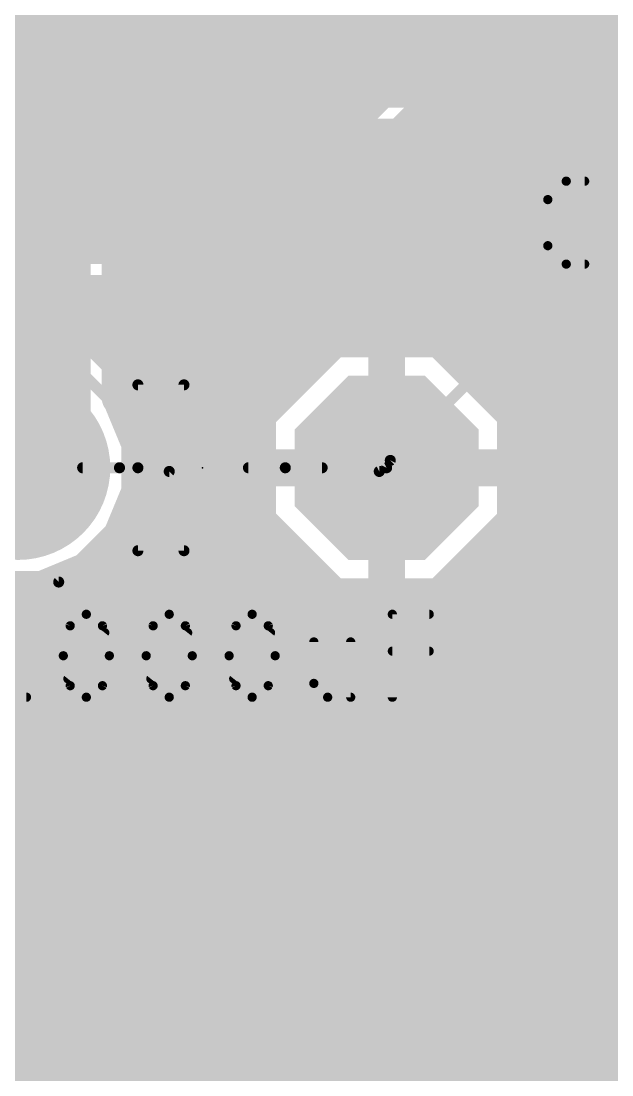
# Model space of a CAD drawing. Extents: x -50 to 50, y 0 to 88.
# Drawn here: x -2.5 to 5.65, y 50.05 to 64.58 of the extents above; entities that cross this region are included whole.
import ezdxf

# ---------------------------------------------------------------- set-up
doc = ezdxf.new("R2010")
doc.units = 0
for name, color, linetype in [('1', 12, 'CONTINUOUS'), ('16', 132, 'CONTINUOUS'), ('17', 110, 'CONTINUOUS'), ('21', 253, 'CONTINUOUS'), ('23', 53, 'CONTINUOUS'), ('25', 253, 'CONTINUOUS'), ('27', 253, 'CONTINUOUS'), ('51', 253, 'CONTINUOUS')]:
    doc.layers.add(name, color=color, linetype=linetype)

# ---------------------------------------------------------------- blocks, each defined once
blk = doc.blocks.new('RECT')
blk.add_solid([(-0.5, -0.5), (0.5, -0.5), (-0.5, 0.5), (0.5, 0.5)])
blk = doc.blocks.new('ROUNDP')
at = {"const_width": 0.5}
blk.add_lwpolyline([(0, -0.25, 1), (0, 0.25, 1), (0, -0.25)], format="xyb", dxfattribs=at)
blk = doc.blocks.new('OCTAGONP')
at = {"const_width": 0.5}
blk.add_lwpolyline([(-0.25, -0.1036), (-0.25, 0.1036), (-0.1036, 0.25), (0.1036, 0.25), (0.25, 0.1036), (0.25, -0.1036), (0.1036, -0.25), (-0.1036, -0.25), (-0.25, -0.1036), (-0.25, 0.1036)], dxfattribs=at)

msp = doc.modelspace()

# ---------------------------------------------------------------- linework, layer by layer
at = {"layer": '1'}
for points, const_width in [([(6.35, 68.58), (1.27, 63.5)], 2), ([(2.4589, 62.7056), (7.1444, 67.3911)], 0.5), ([(2.5908, 58.5216), (8.8392, 64.77)], 0.1524), ([(4.2533, 64.5), (18.8762, 64.5)], 0.5), ([(-2.54, 63.5), (-12.7, 63.5)], 2), ([(1.27, 63.5), (-2.54, 63.5)], 2), ([(-2.54, 58.42), (-2.54, 63.5)], 2), ([(3.7533, 64), (18.8762, 64)], 0.5), ([(3.2533, 63.5), (18.8762, 63.5)], 0.5), ([(2.7533, 63), (18.8762, 63)], 0.5), ([(2.0644, 62.3111), (2.4589, 62.7056)], 0.5), ([(2.4589, 62.7056), (2.4589, 62.7056)], 0.5), ([(2.2533, 62.5), (18.8762, 62.5)], 0.5), ([(1.549, 62.0976), (2.0644, 62.3111)], 0.5), ([(-1.1376, 59.3827), (-1.1376, 62.0976)], 0.5), ([(-1.1376, 62.0976), (1.549, 62.0976)], 0.5), ([(-1.1376, 62), (10.4867, 62)], 0.5), ([(-1.1376, 61.5), (10.1357, 61.5)], 0.5), ([(-1.1376, 61), (10.0276, 61)], 0.5), ([(-1.1376, 60.5), (10.0276, 60.5)], 0.5), ([(1.8052, 60.194), (0.766, 59.1548)], 0.5), ([(2.536, 60.194), (1.8052, 60.194)], 0.5), ([(2.536, 58.424), (2.536, 60.194)], 0.5), ([(2.544, 60.194), (2.544, 58.424)], 0.5), ([(3.2748, 60.194), (2.544, 60.194)], 0.5), ([(4.314, 59.1548), (3.2748, 60.194)], 0.5), ([(-1.1376, 60), (1.6112, 60)], 0.5), ([(2.536, 60), (2.544, 60)], 0.5), ([(3.4688, 60), (10.0276, 60)], 0.5), ([(-1.1376, 59.5), (1.1112, 59.5)], 0.5), ([(2.536, 59.5), (2.544, 59.5)], 0.5), ([(3.9688, 59.5), (10.0276, 59.5)], 0.5), ([(-1.1222, 59.3673), (-1.1376, 59.3827)], 0.5), ([(-0.8676, 58.7527), (-1.1222, 59.3673)], 0.5), ([(0.766, 59.1548), (0.766, 58.424)], 0.5), ([(4.314, 58.424), (4.314, 59.1548)], 0.5), ([(-0.9701, 59), (0.766, 59)], 0.5), ([(2.536, 59), (2.544, 59)], 0.5), ([(4.314, 59), (10.1979, 59)], 0.5), ([(-0.8676, 58.0873), (-0.8676, 58.7527)], 0.5), ([(-0.8676, 58.5), (0.766, 58.5)], 0.5), ([(2.536, 58.5), (2.544, 58.5)], 0.5), ([(4.314, 58.5), (10.6367, 58.5)], 0.5), ([(0.766, 58.424), (2.536, 58.424)], 0.5), ([(2.536, 58.416), (0.766, 58.416)], 0.5), ([(0.766, 58.416), (0.766, 57.6852)], 0.5), ([(2.544, 58.424), (2.536, 58.424)], 0.5), ([(2.536, 58.424), (2.536, 58.416)], 0.5), ([(2.536, 56.646), (2.536, 58.416)], 0.5), ([(2.536, 58.416), (2.544, 58.416)], 0.5), ([(2.544, 58.416), (2.544, 58.424)], 0.5), ([(2.544, 58.424), (4.314, 58.424)], 0.5), ([(2.544, 58.416), (2.544, 56.646)], 0.5), ([(4.314, 58.416), (2.544, 58.416)], 0.5), ([(2.5908, 58.5216), (2.54, 58.42)], 0.1524), ([(4.314, 57.6852), (4.314, 58.416)], 0.5), ([(-1.9812, 56.8452), (-0.4572, 58.3692)], 0.1524), ([(-0.4572, 58.3692), (2.4384, 58.3692)], 0.1524), ([(2.4384, 58.3692), (2.54, 58.42)], 0.1524), ([(-1.1222, 57.4727), (-0.8676, 58.0873)], 0.5), ([(-0.9038, 58), (0.766, 58)], 0.5), ([(2.536, 58), (2.544, 58)], 0.5), ([(4.314, 58), (10.2967, 58)], 0.5), ([(0.766, 57.6852), (1.8052, 56.646)], 0.5), ([(3.2748, 56.646), (4.314, 57.6852)], 0.5), ([(-1.5927, 57.0022), (-1.1222, 57.4727)], 0.5), ([(-1.1109, 57.5), (0.9512, 57.5)], 0.5), ([(2.536, 57.5), (2.544, 57.5)], 0.5), ([(4.1288, 57.5), (10.0799, 57.5)], 0.5), ([(-2.2073, 56.7476), (-1.5927, 57.0022)], 0.5), ([(-1.598, 57), (1.4512, 57)], 0.5), ([(2.536, 57), (2.544, 57)], 0.5), ([(3.6288, 57), (10.0666, 57)], 0.5), ([(-2.8727, 56.7476), (-2.2073, 56.7476)], 0.5), ([(-11.43, 56.8452), (-1.9812, 56.8452)], 0.1524), ([(1.8052, 56.646), (2.536, 56.646)], 0.5), ([(2.544, 56.646), (3.2748, 56.646)], 0.5), ([(-16.3776, 56.5), (10.0666, 56.5)], 0.5), ([(-16.3776, 56), (10.0666, 56)], 0.5), ([(-16.3776, 55.5), (10.0666, 55.5)], 0.5), ([(-16.3776, 55), (10.0666, 55)], 0.5), ([(-16.3776, 54.5), (10.0666, 54.5)], 0.5), ([(-16.3776, 54), (10.0666, 54)], 0.5), ([(-16.3776, 53.5), (10.0666, 53.5)], 0.5), ([(-16.3776, 53), (10.0666, 53)], 0.5), ([(-16.3776, 52.5), (10.0666, 52.5)], 0.5), ([(-16.3776, 52), (10.0666, 52)], 0.5), ([(-16.3776, 51.5), (10.0666, 51.5)], 0.5), ([(-16.3776, 51), (10.0666, 51)], 0.5), ([(-16.3776, 50.5), (10.0666, 50.5)], 0.5), ([(-16.3776, 50), (10.0666, 50)], 0.5)]:
    msp.add_lwpolyline(points, dxfattribs=dict(at, const_width=const_width))
for points, const_width in [([(4.2533, 64.625, 1), (4.2533, 64.375)], 0.25), ([(-2.54, 64, 1), (-2.54, 63)], 1), ([(-2.04, 63.5, 1), (-3.04, 63.5)], 1), ([(-2.54, 63, 1), (-2.54, 64)], 1), ([(1.27, 63, 1), (1.27, 64)], 1), ([(0.9164, 63.8536, 1), (1.6236, 63.1464)], 1), ([(3.7533, 64.125, 1), (3.7533, 63.875)], 0.25), ([(3.2533, 63.625, 1), (3.2533, 63.375)], 0.25), ([(2.7533, 63.125, 1), (2.7533, 62.875)], 0.25), ([(2.5839, 62.7056, 1), (2.3339, 62.7056)], 0.25), ([(2.3705, 62.794, 1), (2.5473, 62.6172)], 0.25), ([(2.5473, 62.6172, 1), (2.3705, 62.794)], 0.25), ([(2.2533, 62.625, 1), (2.2533, 62.375)], 0.25), ([(2.3339, 62.7056, 1), (2.5839, 62.7056)], 0.25), ([(1.976, 62.3995, 1), (2.1528, 62.2227)], 0.25), ([(2.1122, 62.1956, 1), (2.0166, 62.4266)], 0.25), ([(-1.0126, 62.0976, 1), (-1.2626, 62.0976)], 0.25), ([(-1.1376, 62.2226, 1), (-1.1376, 61.9726)], 0.25), ([(1.5011, 62.2131, 1), (1.5968, 61.9821)], 0.25), ([(1.549, 61.9726, 1), (1.549, 62.2226)], 0.25), ([(-1.1376, 62.125, 1), (-1.1376, 61.875)], 0.25), ([(-1.1376, 61.625, 1), (-1.1376, 61.375)], 0.25), ([(-1.1376, 61.125, 1), (-1.1376, 60.875)], 0.25), ([(-1.1376, 60.625, 1), (-1.1376, 60.375)], 0.25), ([(1.8052, 60.319, 1), (1.8052, 60.069)], 0.25), ([(1.8936, 60.1056, 1), (1.7168, 60.2824)], 0.25), ([(2.661, 60.194, 1), (2.411, 60.194)], 0.25), ([(2.669, 60.194, 1), (2.419, 60.194)], 0.25), ([(2.544, 60.319, 1), (2.544, 60.069)], 0.25), ([(2.536, 60.069, 1), (2.536, 60.319)], 0.25), ([(3.3632, 60.2824, 1), (3.1864, 60.1056)], 0.25), ([(3.2748, 60.069, 1), (3.2748, 60.319)], 0.25), ([(-1.1376, 60.125, 1), (-1.1376, 59.875)], 0.25), ([(1.6112, 59.875, 1), (1.6112, 60.125)], 0.25), ([(2.536, 60.125, 1), (2.536, 59.875)], 0.25), ([(2.544, 59.875, 1), (2.544, 60.125)], 0.25), ([(3.4688, 60.125, 1), (3.4688, 59.875)], 0.25), ([(-1.1376, 59.625, 1), (-1.1376, 59.375)], 0.25), ([(1.1112, 59.375, 1), (1.1112, 59.625)], 0.25), ([(2.536, 59.625, 1), (2.536, 59.375)], 0.25), ([(2.544, 59.375, 1), (2.544, 59.625)], 0.25), ([(3.9688, 59.625, 1), (3.9688, 59.375)], 0.25), ([(-1.0492, 59.4711, 1), (-1.226, 59.2943)], 0.25), ([(-1.0067, 59.4152, 1), (-1.2377, 59.3195)], 0.25), ([(-1.2106, 59.2789, 1), (-1.0338, 59.4557)], 0.25), ([(-1.2626, 59.3827, 1), (-1.0126, 59.3827)], 0.25), ([(0.891, 59.1548, 1), (0.641, 59.1548)], 0.25), ([(4.439, 59.1548, 1), (4.189, 59.1548)], 0.25), ([(0.6776, 59.2432, 1), (0.8544, 59.0664)], 0.25), ([(4.2256, 59.0664, 1), (4.4024, 59.2432)], 0.25), ([(-0.9701, 59.125, 1), (-0.9701, 58.875)], 0.25), ([(0.766, 58.875, 1), (0.766, 59.125)], 0.25), ([(2.536, 59.125, 1), (2.536, 58.875)], 0.25), ([(2.544, 58.875, 1), (2.544, 59.125)], 0.25), ([(4.314, 59.125, 1), (4.314, 58.875)], 0.25), ([(-0.7426, 58.7527, 1), (-0.9926, 58.7527)], 0.25), ([(-3.04, 58.42, 1), (-2.04, 58.42)], 1), ([(-0.9831, 58.7048, 1), (-0.7521, 58.8005)], 0.25), ([(-0.8676, 58.625, 1), (-0.8676, 58.375)], 0.25), ([(0.766, 58.375, 1), (0.766, 58.625)], 0.25), ([(2.536, 58.625, 1), (2.536, 58.375)], 0.25), ([(2.544, 58.375, 1), (2.544, 58.625)], 0.25), ([(4.314, 58.625, 1), (4.314, 58.375)], 0.25), ([(0.766, 58.549, 1), (0.766, 58.299)], 0.25), ([(0.766, 58.541, 1), (0.766, 58.291)], 0.25), ([(0.891, 58.416, 1), (0.641, 58.416)], 0.25), ([(0.641, 58.424, 1), (0.891, 58.424)], 0.25), ([(2.536, 58.549, 1), (2.536, 58.299)], 0.25), ([(2.661, 58.424, 1), (2.411, 58.424)], 0.25), ([(2.661, 58.416, 1), (2.411, 58.416)], 0.25), ([(2.536, 58.541, 1), (2.536, 58.291)], 0.25), ([(2.411, 58.424, 1), (2.661, 58.424)], 0.25), ([(2.411, 58.416, 1), (2.661, 58.416)], 0.25), ([(2.669, 58.424, 1), (2.419, 58.424)], 0.25), ([(2.544, 58.549, 1), (2.544, 58.299)], 0.25), ([(2.669, 58.416, 1), (2.419, 58.416)], 0.25), ([(2.544, 58.541, 1), (2.544, 58.291)], 0.25), ([(2.419, 58.424, 1), (2.669, 58.424)], 0.25), ([(2.419, 58.416, 1), (2.669, 58.416)], 0.25), ([(2.536, 58.299, 1), (2.536, 58.549)], 0.25), ([(2.536, 58.291, 1), (2.536, 58.541)], 0.25), ([(2.544, 58.299, 1), (2.544, 58.549)], 0.25), ([(2.544, 58.291, 1), (2.544, 58.541)], 0.25), ([(2.5639, 58.5485, 1), (2.6177, 58.4947)], 0.0762), ([(2.6249, 58.5046, 1), (2.5567, 58.5386)], 0.0762), ([(4.439, 58.416, 1), (4.189, 58.416)], 0.25), ([(4.189, 58.424, 1), (4.439, 58.424)], 0.25), ([(4.314, 58.299, 1), (4.314, 58.549)], 0.25), ([(4.314, 58.291, 1), (4.314, 58.541)], 0.25), ([(-0.4572, 58.4073, 1), (-0.4572, 58.3311)], 0.0762), ([(-0.4303, 58.3423, 1), (-0.4841, 58.3961)], 0.0762), ([(2.4214, 58.4033, 1), (2.4554, 58.3351)], 0.0762), ([(2.4384, 58.3311, 1), (2.4384, 58.4073)], 0.0762), ([(2.5059, 58.437, 1), (2.5741, 58.403)], 0.0762), ([(2.557, 58.3859, 1), (2.523, 58.4541)], 0.0762), ([(-0.9038, 58.125, 1), (-0.9038, 57.875)], 0.25), ([(-0.7521, 58.0395, 1), (-0.9831, 58.1352)], 0.25), ([(0.766, 57.875, 1), (0.766, 58.125)], 0.25), ([(2.536, 58.125, 1), (2.536, 57.875)], 0.25), ([(2.544, 57.875, 1), (2.544, 58.125)], 0.25), ([(4.314, 58.125, 1), (4.314, 57.875)], 0.25), ([(-0.9926, 58.0873, 1), (-0.7426, 58.0873)], 0.25), ([(0.8544, 57.7736, 1), (0.6776, 57.5968)], 0.25), ([(0.641, 57.6852, 1), (0.891, 57.6852)], 0.25), ([(4.189, 57.6852, 1), (4.439, 57.6852)], 0.25), ([(4.4024, 57.5968, 1), (4.2256, 57.7736)], 0.25), ([(-1.1109, 57.625, 1), (-1.1109, 57.375)], 0.25), ([(-1.0338, 57.3843, 1), (-1.2106, 57.561)], 0.25), ([(0.9512, 57.375, 1), (0.9512, 57.625)], 0.25), ([(2.536, 57.625, 1), (2.536, 57.375)], 0.25), ([(2.544, 57.375, 1), (2.544, 57.625)], 0.25), ([(4.1288, 57.625, 1), (4.1288, 57.375)], 0.25), ([(-1.2377, 57.5205, 1), (-1.0067, 57.4248)], 0.25), ([(-1.598, 57.125, 1), (-1.598, 56.875)], 0.25), ([(-1.5448, 56.8867, 1), (-1.6405, 57.1177)], 0.25), ([(1.4512, 56.875, 1), (1.4512, 57.125)], 0.25), ([(2.536, 57.125, 1), (2.536, 56.875)], 0.25), ([(2.544, 56.875, 1), (2.544, 57.125)], 0.25), ([(3.6288, 57.125, 1), (3.6288, 56.875)], 0.25), ([(-1.681, 57.0906, 1), (-1.5043, 56.9138)], 0.25), ([(-2.2552, 56.8631, 1), (-2.1595, 56.6321)], 0.25), ([(-2.2073, 56.6226, 1), (-2.2073, 56.8726)], 0.25), ([(-2.0081, 56.8721, 1), (-1.9543, 56.8183)], 0.0762), ([(-1.9812, 56.8071, 1), (-1.9812, 56.8833)], 0.0762), ([(1.8052, 56.771, 1), (1.8052, 56.521)], 0.25), ([(1.7168, 56.5576, 1), (1.8936, 56.7344)], 0.25), ([(2.544, 56.771, 1), (2.544, 56.521)], 0.25), ([(2.536, 56.521, 1), (2.536, 56.771)], 0.25), ([(3.1864, 56.7344, 1), (3.3632, 56.5576)], 0.25), ([(3.2748, 56.521, 1), (3.2748, 56.771)], 0.25), ([(2.411, 56.646, 1), (2.661, 56.646)], 0.25), ([(2.419, 56.646, 1), (2.669, 56.646)], 0.25)]:
    msp.add_lwpolyline(points, format="xyb", dxfattribs=dict(at, const_width=const_width))
at = {"layer": '16'}
for points, const_width in [([(-5.3667, 64.5), (9.042, 64.5)], 0.5), ([(-4.8667, 64), (9.542, 64)], 0.5), ([(9.9096, 63.6324), (-4.4991, 63.6324)], 0.5), ([(10.16, 62.23), (-5.08, 62.23)], 2), ([(-2.8956, 60.96), (15.6972, 42.3672)], 0.1524), ([(0.766, 57.9752), (-2.0864, 60.8276)], 0.5), ([(-2.0864, 60.8276), (9.5791, 60.8276)], 0.5), ([(-3.0938, 60.4814), (-2.7048, 60.0924)], 0.5), ([(-1.7588, 60.5), (9.9067, 60.5)], 0.5), ([(1.8052, 60.194), (0.766, 59.1548)], 0.5), ([(2.536, 60.194), (1.8052, 60.194)], 0.5), ([(2.536, 58.424), (2.536, 60.194)], 0.5), ([(3.2748, 60.194), (2.544, 60.194)], 0.5), ([(2.544, 60.194), (2.544, 58.424)], 0.5), ([(4.314, 59.1548), (3.2748, 60.194)], 0.5), ([(-2.7048, 60.0924), (-2.8727, 60.0924)], 0.5), ([(-1.2588, 60), (1.6112, 60)], 0.5), ([(2.536, 60), (2.544, 60)], 0.5), ([(3.4688, 60), (10.4067, 60)], 0.5), ([(-0.7588, 59.5), (1.1112, 59.5)], 0.5), ([(2.536, 59.5), (2.544, 59.5)], 0.5), ([(3.9688, 59.5), (11.4149, 59.5)], 0.5), ([(0.766, 59.1548), (0.766, 58.424)], 0.5), ([(4.314, 58.424), (4.314, 59.1548)], 0.5), ([(-0.2588, 59), (0.766, 59)], 0.5), ([(2.536, 59), (2.544, 59)], 0.5), ([(4.314, 59), (11.1301, 59)], 0.5), ([(0.2412, 58.5), (0.766, 58.5)], 0.5), ([(2.536, 58.5), (2.544, 58.5)], 0.5), ([(4.314, 58.5), (11.0276, 58.5)], 0.5), ([(0.766, 58.424), (2.536, 58.424)], 0.5), ([(2.536, 58.416), (0.766, 58.416)], 0.5), ([(0.766, 58.416), (0.766, 57.9752)], 0.5), ([(2.544, 58.424), (2.536, 58.424)], 0.5), ([(2.536, 58.424), (2.536, 58.416)], 0.5), ([(2.536, 56.646), (2.536, 58.416)], 0.5), ([(2.536, 58.416), (2.544, 58.416)], 0.5), ([(2.544, 58.416), (2.544, 58.424)], 0.5), ([(2.544, 58.424), (4.314, 58.424)], 0.5), ([(2.544, 58.416), (2.544, 56.646)], 0.5), ([(4.314, 58.416), (2.544, 58.416)], 0.5), ([(4.314, 57.6852), (4.314, 58.416)], 0.5), ([(-0.8676, 58.0873), (-0.8676, 58.2552)], 0.5), ([(-0.8676, 58.2552), (15.2186, 42.169)], 0.5), ([(-1.1222, 57.4727), (-0.8676, 58.0873)], 0.5), ([(-0.9038, 58), (-0.6124, 58)], 0.5), ([(0.7412, 58), (0.766, 58)], 0.5), ([(2.536, 58), (2.544, 58)], 0.5), ([(4.314, 58), (11.0638, 58)], 0.5), ([(3.2748, 56.646), (4.314, 57.6852)], 0.5), ([(-1.5927, 57.0022), (-1.1222, 57.4727)], 0.5), ([(-1.1109, 57.5), (-0.1124, 57.5)], 0.5), ([(2.536, 57.5), (2.544, 57.5)], 0.5), ([(4.1288, 57.5), (11.2709, 57.5)], 0.5), ([(-2.2073, 56.7476), (-1.5927, 57.0022)], 0.5), ([(-1.598, 57), (0.3876, 57)], 0.5), ([(2.536, 57), (2.544, 57)], 0.5), ([(3.6288, 57), (11.758, 57)], 0.5), ([(-2.8727, 56.7476), (-2.2073, 56.7476)], 0.5), ([(15.5234, 43.2178), (2.0952, 56.646)], 0.5), ([(2.0952, 56.646), (2.536, 56.646)], 0.5), ([(2.544, 56.646), (3.2748, 56.646)], 0.5), ([(-23.4738, 56.5), (0.8876, 56.5)], 0.5), ([(2.2412, 56.5), (15.5234, 56.5)], 0.5), ([(-23.4738, 56), (1.3876, 56)], 0.5), ([(2.7412, 56), (15.5234, 56)], 0.5), ([(-23.4738, 55.5), (1.8876, 55.5)], 0.5), ([(3.2412, 55.5), (15.5234, 55.5)], 0.5), ([(-23.4738, 55), (2.3876, 55)], 0.5), ([(3.7412, 55), (15.5234, 55)], 0.5), ([(-23.4738, 54.5), (2.8876, 54.5)], 0.5), ([(4.2412, 54.5), (15.5234, 54.5)], 0.5), ([(-23.4738, 54), (3.3876, 54)], 0.5), ([(4.7412, 54), (15.5234, 54)], 0.5), ([(-23.4738, 53.5), (3.8876, 53.5)], 0.5), ([(5.2412, 53.5), (15.5234, 53.5)], 0.5), ([(-23.4738, 53), (4.3876, 53)], 0.5), ([(5.7412, 53), (15.5234, 53)], 0.5), ([(-23.4738, 52.5), (4.8876, 52.5)], 0.5), ([(-23.4738, 52), (5.3876, 52)], 0.5), ([(-23.4738, 51.5), (5.8876, 51.5)], 0.5), ([(-23.4738, 51), (6.3876, 51)], 0.5), ([(-23.4738, 50.5), (6.8876, 50.5)], 0.5), ([(-23.4738, 50), (7.3876, 50)], 0.5)]:
    msp.add_lwpolyline(points, dxfattribs=dict(at, const_width=const_width))
at = {"layer": '16', "const_width": 0.25}
for points in [[(-1.998, 60.916, 1), (-2.1748, 60.7392)], [(-2.0864, 60.9526, 1), (-2.0864, 60.7026)], [(-1.7588, 60.625, 1), (-1.7588, 60.375)], [(1.8052, 60.319, 1), (1.8052, 60.069)], [(1.8936, 60.1056, 1), (1.7168, 60.2824)], [(2.661, 60.194, 1), (2.411, 60.194)], [(2.544, 60.319, 1), (2.544, 60.069)], [(2.669, 60.194, 1), (2.419, 60.194)], [(2.536, 60.069, 1), (2.536, 60.319)], [(3.3632, 60.2824, 1), (3.1864, 60.1056)], [(3.2748, 60.069, 1), (3.2748, 60.319)], [(-2.7932, 60.004, 1), (-2.6164, 60.1808)], [(-2.7048, 59.9674, 1), (-2.7048, 60.2174)], [(-1.2588, 60.125, 1), (-1.2588, 59.875)], [(1.6112, 59.875, 1), (1.6112, 60.125)], [(2.536, 60.125, 1), (2.536, 59.875)], [(2.544, 59.875, 1), (2.544, 60.125)], [(3.4688, 60.125, 1), (3.4688, 59.875)], [(-0.7588, 59.625, 1), (-0.7588, 59.375)], [(1.1112, 59.375, 1), (1.1112, 59.625)], [(2.536, 59.625, 1), (2.536, 59.375)], [(2.544, 59.375, 1), (2.544, 59.625)], [(3.9688, 59.625, 1), (3.9688, 59.375)], [(0.891, 59.1548, 1), (0.641, 59.1548)], [(4.439, 59.1548, 1), (4.189, 59.1548)], [(0.6776, 59.2432, 1), (0.8544, 59.0664)], [(4.2256, 59.0664, 1), (4.4024, 59.2432)], [(-0.2588, 59.125, 1), (-0.2588, 58.875)], [(0.766, 58.875, 1), (0.766, 59.125)], [(2.536, 59.125, 1), (2.536, 58.875)], [(2.544, 58.875, 1), (2.544, 59.125)], [(4.314, 59.125, 1), (4.314, 58.875)], [(0.2412, 58.625, 1), (0.2412, 58.375)], [(0.766, 58.375, 1), (0.766, 58.625)], [(2.536, 58.625, 1), (2.536, 58.375)], [(2.544, 58.375, 1), (2.544, 58.625)], [(4.314, 58.625, 1), (4.314, 58.375)], [(0.766, 58.549, 1), (0.766, 58.299)], [(0.766, 58.541, 1), (0.766, 58.291)], [(0.891, 58.416, 1), (0.641, 58.416)], [(0.641, 58.424, 1), (0.891, 58.424)], [(2.536, 58.549, 1), (2.536, 58.299)], [(2.661, 58.424, 1), (2.411, 58.424)], [(2.661, 58.416, 1), (2.411, 58.416)], [(2.536, 58.541, 1), (2.536, 58.291)], [(2.411, 58.424, 1), (2.661, 58.424)], [(2.411, 58.416, 1), (2.661, 58.416)], [(2.669, 58.424, 1), (2.419, 58.424)], [(2.544, 58.549, 1), (2.544, 58.299)], [(2.669, 58.416, 1), (2.419, 58.416)], [(2.544, 58.541, 1), (2.544, 58.291)], [(2.419, 58.424, 1), (2.669, 58.424)], [(2.419, 58.416, 1), (2.669, 58.416)], [(2.536, 58.299, 1), (2.536, 58.549)], [(2.536, 58.291, 1), (2.536, 58.541)], [(2.544, 58.299, 1), (2.544, 58.549)], [(2.544, 58.291, 1), (2.544, 58.541)], [(4.439, 58.416, 1), (4.189, 58.416)], [(4.189, 58.424, 1), (4.439, 58.424)], [(4.314, 58.299, 1), (4.314, 58.549)], [(4.314, 58.291, 1), (4.314, 58.541)], [(-0.7426, 58.2552, 1), (-0.9926, 58.2552)], [(-0.7792, 58.3436, 1), (-0.956, 58.1668)], [(-0.9038, 58.125, 1), (-0.9038, 57.875)], [(-0.7521, 58.0395, 1), (-0.9831, 58.1352)], [(-0.6124, 57.875, 1), (-0.6124, 58.125)], [(0.7412, 58.125, 1), (0.7412, 57.875)], [(0.766, 57.875, 1), (0.766, 58.125)], [(2.536, 58.125, 1), (2.536, 57.875)], [(2.544, 57.875, 1), (2.544, 58.125)], [(4.314, 58.125, 1), (4.314, 57.875)], [(-0.9926, 58.0873, 1), (-0.7426, 58.0873)], [(0.641, 57.9752, 1), (0.891, 57.9752)], [(0.6776, 57.8868, 1), (0.8544, 58.0636)], [(4.189, 57.6852, 1), (4.439, 57.6852)], [(4.4024, 57.5968, 1), (4.2256, 57.7736)], [(-1.1109, 57.625, 1), (-1.1109, 57.375)], [(-1.0338, 57.3843, 1), (-1.2106, 57.561)], [(-0.1124, 57.375, 1), (-0.1124, 57.625)], [(2.536, 57.625, 1), (2.536, 57.375)], [(2.544, 57.375, 1), (2.544, 57.625)], [(4.1288, 57.625, 1), (4.1288, 57.375)], [(-1.2377, 57.5205, 1), (-1.0067, 57.4248)], [(-1.598, 57.125, 1), (-1.598, 56.875)], [(-1.5448, 56.8867, 1), (-1.6405, 57.1177)], [(0.3876, 56.875, 1), (0.3876, 57.125)], [(2.536, 57.125, 1), (2.536, 56.875)], [(2.544, 56.875, 1), (2.544, 57.125)], [(3.6288, 57.125, 1), (3.6288, 56.875)], [(-1.681, 57.0906, 1), (-1.5043, 56.9138)], [(-2.2552, 56.8631, 1), (-2.1595, 56.6321)], [(-2.2073, 56.6226, 1), (-2.2073, 56.8726)], [(2.1836, 56.7344, 1), (2.0068, 56.5576)], [(2.0952, 56.771, 1), (2.0952, 56.521)], [(2.544, 56.771, 1), (2.544, 56.521)], [(2.536, 56.521, 1), (2.536, 56.771)], [(3.1864, 56.7344, 1), (3.3632, 56.5576)], [(3.2748, 56.521, 1), (3.2748, 56.771)], [(0.8876, 56.375, 1), (0.8876, 56.625)], [(2.2412, 56.625, 1), (2.2412, 56.375)], [(2.411, 56.646, 1), (2.661, 56.646)], [(2.419, 56.646, 1), (2.669, 56.646)], [(1.3876, 55.875, 1), (1.3876, 56.125)], [(2.7412, 56.125, 1), (2.7412, 55.875)], [(1.8876, 55.375, 1), (1.8876, 55.625)], [(3.2412, 55.625, 1), (3.2412, 55.375)], [(2.3876, 54.875, 1), (2.3876, 55.125)], [(3.7412, 55.125, 1), (3.7412, 54.875)], [(2.8876, 54.375, 1), (2.8876, 54.625)], [(4.2412, 54.625, 1), (4.2412, 54.375)], [(3.3876, 53.875, 1), (3.3876, 54.125)], [(4.7412, 54.125, 1), (4.7412, 53.875)], [(3.8876, 53.375, 1), (3.8876, 53.625)], [(5.2412, 53.625, 1), (5.2412, 53.375)], [(4.3876, 52.875, 1), (4.3876, 53.125)], [(5.7412, 53.125, 1), (5.7412, 52.875)], [(4.8876, 52.375, 1), (4.8876, 52.625)], [(5.3876, 51.875, 1), (5.3876, 52.125)]]:
    msp.add_lwpolyline(points, format="xyb", dxfattribs=at)
at = {"layer": '21'}
for points, const_width in [([(0, 53.34, 1), (0, 63.5, 1), (0, 53.34)], 0.1524), ([(-0.889, 59.6011, 1), (-0.889, 59.5249)], 0.0762), ([(-0.8509, 59.563, 1), (-0.9271, 59.563)], 0.0762), ([(-0.2159, 59.563, 1), (-0.2921, 59.563)], 0.0762), ([(-0.254, 59.5249, 1), (-0.254, 59.6011)], 0.0762), ([(-1.143, 58.4581, 1), (-1.143, 58.3819)], 0.0762), ([(-0.8509, 58.42, 1), (-0.9271, 58.42)], 0.0762), ([(-0.9271, 58.42, 1), (-0.8509, 58.42)], 0.0762), ([(-0.889, 58.3819, 1), (-0.889, 58.4581)], 0.0762), ([(0.635, 58.4581, 1), (0.635, 58.3819)], 0.0762), ([(1.143, 58.3819, 1), (1.143, 58.4581)], 0.0762), ([(-0.889, 57.3151, 1), (-0.889, 57.2389)], 0.0762), ([(-0.9271, 57.277, 1), (-0.8509, 57.277)], 0.0762), ([(-0.2921, 57.277, 1), (-0.2159, 57.277)], 0.0762), ([(-0.254, 57.2389, 1), (-0.254, 57.3151)], 0.0762)]:
    msp.add_lwpolyline(points, format="xyb", dxfattribs=dict(at, const_width=const_width))
at = {"layer": '21', "const_width": 0.1524}
for points in [[(-0.254, 59.563), (-0.889, 59.563)], [(-0.889, 59.563), (-0.889, 58.42)], [(-0.254, 57.277), (-0.254, 59.563)], [(-1.143, 58.42), (-0.889, 58.42)], [(-0.889, 58.42), (-0.889, 57.277)], [(0.635, 58.42), (1.143, 58.42)], [(-0.889, 57.277), (-0.254, 57.277)]]:
    msp.add_lwpolyline(points, dxfattribs=at)
at = {"layer": '23'}
msp.add_point((0, 58.42), dxfattribs=at)
at = {"layer": '25'}
for points, const_width in [([(5.0165, 62.3697, 0.4142), (4.7625, 62.1157)], 0.127), ([(5.0165, 62.4015, 1), (5.0165, 62.3379)], 0.0635), ([(5.0165, 62.3379, 1), (5.0165, 62.4015)], 0.0635), ([(5.2705, 62.3379, 1), (5.2705, 62.4015)], 0.0635), ([(4.7942, 62.1157, 1), (4.7308, 62.1157)], 0.0635), ([(4.7308, 62.1157, 1), (4.7942, 62.1157)], 0.0635), ([(4.7625, 61.4807, 0.4142), (5.0165, 61.2267)], 0.127), ([(4.7942, 61.4807, 1), (4.7308, 61.4807)], 0.0635), ([(4.7308, 61.4807, 1), (4.7942, 61.4807)], 0.0635), ([(5.0165, 61.2585, 1), (5.0165, 61.1949)], 0.0635), ([(5.0165, 61.1949, 1), (5.0165, 61.2585)], 0.0635), ([(5.2705, 61.1949, 1), (5.2705, 61.2585)], 0.0635)]:
    msp.add_lwpolyline(points, format="xyb", dxfattribs=dict(at, const_width=const_width))
at = {"layer": '25', "const_width": 0.127}
for points in [[(5.0165, 62.3697), (5.2705, 62.3697)], [(4.7625, 61.4807), (4.7625, 62.1157)], [(5.2705, 61.2267), (5.0165, 61.2267)]]:
    msp.add_lwpolyline(points, dxfattribs=at)
at = {"layer": '27'}
for points, const_width in [([(-1.6002, 56.4007, 0.3205), (-1.8225, 56.242)], 0.127), ([(-1.6002, 56.4325, 1), (-1.6002, 56.3689)], 0.0635), ([(-1.378, 56.242, 0.3205), (-1.6002, 56.4007)], 0.127), ([(-1.6002, 56.3689, 1), (-1.6002, 56.4325)], 0.0635), ([(-0.4572, 56.4007, 0.3205), (-0.6794, 56.242)], 0.127), ([(-0.4572, 56.4325, 1), (-0.4572, 56.3689)], 0.0635), ([(-0.235, 56.242, 0.3205), (-0.4572, 56.4007)], 0.127), ([(-0.4572, 56.3689, 1), (-0.4572, 56.4325)], 0.0635), ([(0.6858, 56.4007, 0.3205), (0.4636, 56.242)], 0.127), ([(0.6858, 56.4325, 1), (0.6858, 56.3689)], 0.0635), ([(0.9081, 56.242, 0.3205), (0.6858, 56.4007)], 0.127), ([(0.6858, 56.3689, 1), (0.6858, 56.4325)], 0.0635), ([(2.6187, 56.4325, 1), (2.6187, 56.3689)], 0.0635), ([(2.6505, 56.4007, 1), (2.587, 56.4007)], 0.0635), ([(3.1267, 56.3689, 1), (3.1267, 56.4325)], 0.0635), ([(-1.8225, 56.242, 0.1139), (-1.9177, 55.8292)], 0.127), ([(-1.8525, 56.2522, 1), (-1.7924, 56.2317)], 0.0635), ([(-1.7939, 56.228, 1), (-1.851, 56.2559)], 0.0635), ([(-1.2827, 55.8292, 0.1139), (-1.378, 56.242)], 0.127), ([(-1.3494, 56.2559, 1), (-1.4065, 56.228)], 0.0635), ([(-1.408, 56.2317, 1), (-1.3479, 56.2522)], 0.0635), ([(-1.3214, 56.1269, 1), (-1.371, 56.1665)], 0.0635), ([(-0.6794, 56.242, 0.1139), (-0.7747, 55.8292)], 0.127), ([(-0.7095, 56.2522, 1), (-0.6494, 56.2317)], 0.0635), ([(-0.6509, 56.228, 1), (-0.708, 56.2559)], 0.0635), ([(-0.1397, 55.8292, 0.1139), (-0.235, 56.242)], 0.127), ([(-0.2064, 56.2559, 1), (-0.2635, 56.228)], 0.0635), ([(-0.265, 56.2317, 1), (-0.2049, 56.2522)], 0.0635), ([(-0.1784, 56.1269, 1), (-0.228, 56.1665)], 0.0635), ([(0.4636, 56.242, 0.1139), (0.3683, 55.8292)], 0.127), ([(0.4335, 56.2522, 1), (0.4936, 56.2317)], 0.0635), ([(0.4921, 56.228, 1), (0.435, 56.2559)], 0.0635), ([(0.9366, 56.2559, 1), (0.8795, 56.228)], 0.0635), ([(1.0033, 55.8292, 0.1139), (0.9081, 56.242)], 0.127), ([(0.878, 56.2317, 1), (0.9381, 56.2522)], 0.0635), ([(0.9646, 56.1269, 1), (0.915, 56.1665)], 0.0635), ([(1.5685, 56.0197, 1), (1.505, 56.0197)], 0.0635), ([(2.0765, 56.0197, 1), (2.013, 56.0197)], 0.0635), ([(2.6187, 55.9245, 1), (2.6187, 55.861)], 0.0635), ([(3.1267, 55.861, 1), (3.1267, 55.9245)], 0.0635), ([(-1.9177, 55.8292, 0.1139), (-1.8225, 55.4165)], 0.127), ([(-1.886, 55.8292, 1), (-1.9494, 55.8292)], 0.0635), ([(-1.9494, 55.8292, 1), (-1.886, 55.8292)], 0.0635), ([(-1.378, 55.4165, 0.1139), (-1.2827, 55.8292)], 0.127), ([(-1.251, 55.8292, 1), (-1.3144, 55.8292)], 0.0635), ([(-1.3144, 55.8292, 1), (-1.251, 55.8292)], 0.0635), ([(-0.7747, 55.8292, 0.1139), (-0.6794, 55.4165)], 0.127), ([(-0.743, 55.8292, 1), (-0.8064, 55.8292)], 0.0635), ([(-0.8064, 55.8292, 1), (-0.743, 55.8292)], 0.0635), ([(-0.235, 55.4165, 0.1139), (-0.1397, 55.8292)], 0.127), ([(-0.108, 55.8292, 1), (-0.1714, 55.8292)], 0.0635), ([(-0.1714, 55.8292, 1), (-0.108, 55.8292)], 0.0635), ([(0.3683, 55.8292, 0.1139), (0.4636, 55.4165)], 0.127), ([(0.4, 55.8292, 1), (0.3366, 55.8292)], 0.0635), ([(0.3366, 55.8292, 1), (0.4, 55.8292)], 0.0635), ([(0.9081, 55.4165, 0.1139), (1.0033, 55.8292)], 0.127), ([(1.035, 55.8292, 1), (0.9716, 55.8292)], 0.0635), ([(0.9716, 55.8292, 1), (1.035, 55.8292)], 0.0635), ([(-1.879, 55.5315, 1), (-1.8294, 55.4919)], 0.0635), ([(-0.736, 55.5315, 1), (-0.6864, 55.4919)], 0.0635), ([(0.407, 55.5315, 1), (0.4566, 55.4919)], 0.0635), ([(1.5367, 55.4482, 0.4142), (1.7272, 55.2577)], 0.127), ([(1.5685, 55.4482, 1), (1.505, 55.4482)], 0.0635), ([(-1.8225, 55.4165, 0.3205), (-1.6002, 55.2577)], 0.127), ([(-1.7924, 55.4267, 1), (-1.8525, 55.4062)], 0.0635), ([(-1.851, 55.4025, 1), (-1.7939, 55.4304)], 0.0635), ([(-1.6002, 55.2577, 0.3205), (-1.378, 55.4165)], 0.127), ([(-1.4065, 55.4304, 1), (-1.3494, 55.4025)], 0.0635), ([(-1.3479, 55.4062, 1), (-1.408, 55.4267)], 0.0635), ([(-0.6494, 55.4267, 1), (-0.7095, 55.4062)], 0.0635), ([(-0.6794, 55.4165, 0.3205), (-0.4572, 55.2577)], 0.127), ([(-0.708, 55.4025, 1), (-0.6509, 55.4304)], 0.0635), ([(-0.4572, 55.2577, 0.3205), (-0.235, 55.4165)], 0.127), ([(-0.2635, 55.4304, 1), (-0.2064, 55.4025)], 0.0635), ([(-0.2049, 55.4062, 1), (-0.265, 55.4267)], 0.0635), ([(0.4936, 55.4267, 1), (0.4335, 55.4062)], 0.0635), ([(0.4636, 55.4165, 0.3205), (0.6858, 55.2577)], 0.127), ([(0.435, 55.4025, 1), (0.4921, 55.4304)], 0.0635), ([(0.6858, 55.2577, 0.3205), (0.9081, 55.4165)], 0.127), ([(0.8795, 55.4304, 1), (0.9366, 55.4025)], 0.0635), ([(0.9381, 55.4062, 1), (0.878, 55.4267)], 0.0635), ([(1.505, 55.4482, 1), (1.5685, 55.4482)], 0.0635), ([(-2.4257, 55.2259, 1), (-2.4257, 55.2895)], 0.0635), ([(-1.6002, 55.2895, 1), (-1.6002, 55.2259)], 0.0635), ([(-1.6002, 55.2259, 1), (-1.6002, 55.2895)], 0.0635), ([(-0.4572, 55.2895, 1), (-0.4572, 55.2259)], 0.0635), ([(-0.4572, 55.2259, 1), (-0.4572, 55.2895)], 0.0635), ([(0.6858, 55.2895, 1), (0.6858, 55.2259)], 0.0635), ([(0.6858, 55.2259, 1), (0.6858, 55.2895)], 0.0635), ([(1.7272, 55.2895, 1), (1.7272, 55.2259)], 0.0635), ([(1.7272, 55.2259, 1), (1.7272, 55.2895)], 0.0635), ([(2.013, 55.2577, 1), (2.0765, 55.2577)], 0.0635), ([(2.0447, 55.2259, 1), (2.0447, 55.2895)], 0.0635), ([(2.587, 55.2577, 1), (2.6505, 55.2577)], 0.0635)]:
    msp.add_lwpolyline(points, format="xyb", dxfattribs=dict(at, const_width=const_width))
at = {"layer": '27', "const_width": 0.127}
for points in [[(2.6187, 55.2577), (2.6187, 56.4007)], [(2.6187, 56.4007), (3.1267, 56.4007)], [(-1.8542, 55.5117), (-1.3462, 56.1467)], [(-0.7112, 55.5117), (-0.2032, 56.1467)], [(0.4318, 55.5117), (0.9398, 56.1467)], [(1.5367, 56.0197), (1.5367, 55.4482)], [(2.0447, 55.2577), (2.0447, 56.0197)], [(2.6187, 55.8927), (3.1267, 55.8927)], [(-3.0607, 55.2577), (-2.4257, 55.2577)], [(1.7272, 55.2577), (2.0447, 55.2577)]]:
    msp.add_lwpolyline(points, dxfattribs=at)
at = {"layer": '51', "const_width": 0.1524}
for points in [[(-1.651, 58.42), (-1.143, 58.42)], [(1.143, 58.42), (1.651, 58.42)]]:
    msp.add_lwpolyline(points, dxfattribs=at)
at = {"layer": '51', "const_width": 0.0762}
for points in [[(-1.651, 58.4581, 1), (-1.651, 58.3819)], [(-1.143, 58.3819, 1), (-1.143, 58.4581)], [(1.143, 58.4581, 1), (1.143, 58.3819)], [(1.651, 58.3819, 1), (1.651, 58.4581)]]:
    msp.add_lwpolyline(points, format="xyb", dxfattribs=at)

# ---------------------------------------------------------------- block references
at = {"layer": '17', "xscale": 2.54, "yscale": 2.54}
for name, p in [('ROUNDP', (-2.54, 58.42)), ('ROUNDP', (-2.54, 58.42)), ('OCTAGONP', (2.54, 58.42)), ('OCTAGONP', (2.54, 58.42))]:
    msp.add_blockref(name, p, dxfattribs=at)
at = {"layer": '21', "xscale": 0.635, "yscale": 2.286}
msp.add_blockref('RECT', (0.5715, 58.42), dxfattribs=at)

doc.saveas('drawing.dxf')
